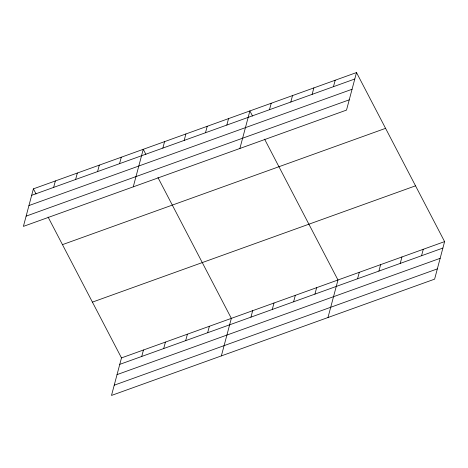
<?xml version="1.0" encoding="UTF-8"?>
<svg xmlns="http://www.w3.org/2000/svg" width="468" height="468" viewBox="0 0 468 468"><rect width="100%" height="100%" fill="white"/><g stroke="black" fill="none" stroke-linecap="round" stroke-linejoin="round"><path stroke-width="0.7" d="M33.386 188.856L23.4 226.389L346.513 110.091L356.505 72.558L33.386 188.856L36.059 193.986M53.645 187.393L55.359 180.946M75.617 179.49L77.331 173.037M97.584 171.581L99.304 165.128M119.556 163.671L121.276 157.225M133.257 186.849L143.249 149.315L145.917 154.446M162.858 148.087L164.572 141.64M48.093 217.07L121.487 357.909L111.495 395.442L434.614 279.144L444.6 241.611L356.505 72.558M184.181 140.412L185.895 133.965M141.74 356.452L143.454 350M205.505 132.737L207.225 126.284M163.712 348.543L165.426 342.096M226.834 125.061L228.548 118.609M185.685 340.634L187.399 334.187M239.885 148.467L249.877 110.934L252.55 116.064M207.657 332.725L209.371 326.278M269.486 109.711L271.2 103.258M221.358 355.902L231.344 318.369L157.95 177.53M290.809 102.03L292.523 95.583M250.953 317.14L252.667 310.693M312.133 94.355L313.852 87.908M272.277 309.465L273.996 303.018M333.462 86.679L335.176 80.233M293.606 301.79L295.32 295.343M314.929 294.115L316.649 287.668M327.986 317.52L337.972 279.993L264.578 139.148M357.581 278.764L359.295 272.312M378.904 271.089L380.624 264.636M400.234 263.414L401.948 256.961M421.557 255.739L423.277 249.286M31.672 195.302L354.785 79.004M28.94 205.563L352.059 89.265M26.132 216.128L349.245 99.83M62.46 244.641L385.573 128.343M92.412 302.123L415.525 185.825M121.487 357.909L444.6 241.611M119.767 364.361L442.886 248.058M117.041 374.616L440.154 258.318M114.227 385.187L437.34 268.889"/></g></svg>
